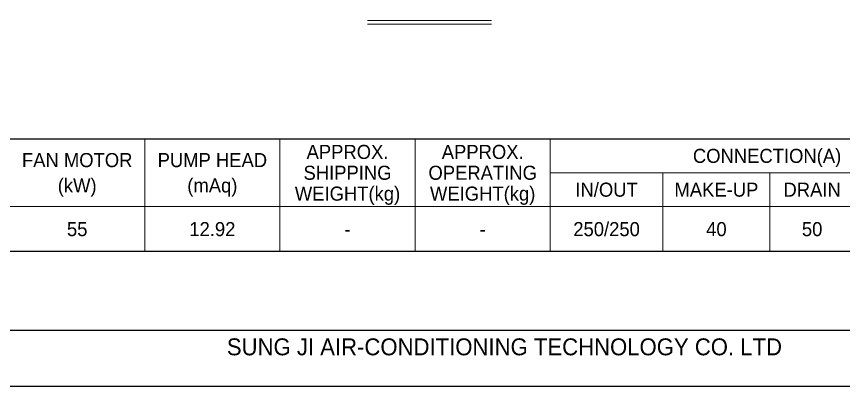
# Model space of a CAD drawing. Header units: millimetres. Extents: x -662849 to 32847, y -140377 to 24217.
# Drawn here: x 10148 to 20971, y 2320 to 7158 of the extents above; entities that cross this region are included whole.
import ezdxf
from ezdxf.enums import TextEntityAlignment as Align

# ---------------------------------------------------------------- set-up
doc = ezdxf.new("R2010")
doc.units = ezdxf.units.MM
for name, color, linetype in [('냉각탑_box', 1, 'Continuous'), ('냉각탑_form', 1, 'Continuous'), ('냉각탑_text', 3, 'Continuous')]:
    doc.layers.add(name, color=color, linetype=linetype)
doc.styles.add('돋움', font='Dotum.ttf')

msp = doc.modelspace()

# ---------------------------------------------------------------- linework, layer by layer
at = {"layer": 'Defpoints'}
msp.add_lwpolyline([(1881.3, 24217), (32847, 24217), (32847, 2319.8), (1881.3, 2319.8)], close=True, dxfattribs=at)
at = {"layer": '냉각탑_box', "lineweight": 20}
for p, q in [((14740.9, 7107.3), (16364.3, 7107.3)), ((14740.9, 7060.6), (16364.3, 7060.6)), ((11826.6, 5557.2), (11826.6, 4083)), ((13595.6, 5557.2), (13595.6, 4083)), ((15364.7, 5557.2), (15364.7, 4083)), ((17133.7, 5557.2), (17133.7, 4083)), ((17133.7, 5114.9), (22809.4, 5114.9)), ((18607.9, 5114.9), (18607.9, 4083)), ((20008.4, 5114.9), (20008.4, 4083)), ((6961.7, 4672.7), (22809.4, 4672.7))]:
    msp.add_line(p, q, dxfattribs=at)
at = {"layer": '냉각탑_box'}
msp.add_lwpolyline([(6961.7, 5557.2), (22809.4, 5557.2), (22809.4, 4083), (6961.7, 4083)], close=True, dxfattribs=at)
at = {"layer": '냉각탑_form'}
msp.add_lwpolyline([(2618.6, 23479.7), (2618.6, 3057), (32109.8, 3057), (32109.8, 23479.7)], close=True, dxfattribs=at)

# ---------------------------------------------------------------- texts
at = {"layer": '냉각탑_form', "lineweight": 20, "style": '돋움'}
msp.add_text('SUNG JI AIR-CONDITIONING TECHNOLOGY CO. LTD', height=221.184, dxfattribs=at).set_placement((12900.8, 2727.3))
at = {"layer": '냉각탑_text', "lineweight": 20, "style": '돋움'}
for s, height, p in [('APPROX.', 184.27, (14480.1, 5387.7)), ('APPROX.', 184.27, (16249.2, 5387.7)), ('CONNECTION(A)', 184.275, (19971.5, 5336.1)), ('FAN MOTOR', 184.27, (10942.1, 5280.8)), ('PUMP HEAD', 184.27, (12711.1, 5280.8)), ('SHIPPING', 184.27, (14480.1, 5114.9)), ('OPERATING', 184.27, (16249.2, 5114.9)), ('(kW)', 184.27, (10942.1, 4949.1)), ('(mAq)', 184.27, (12711.1, 4949.1)), ('IN/OUT', 184.27, (17870.8, 4893.8)), ('MAKE-UP', 184.27, (19308.1, 4893.8)), ('DRAIN', 184.27, (20561.2, 4893.8)), ('WEIGHT(kg)', 184.27, (14480.1, 4842.2)), ('WEIGHT(kg)', 184.27, (16249.2, 4842.2)), ('55', 184.27, (10942.1, 4377.8)), ('12.92', 184.27, (12711.1, 4377.8)), ('250/250', 184.27, (17870.8, 4377.8)), ('40', 184.27, (19308.1, 4377.8)), ('50', 184.27, (20561.2, 4377.8)), ('-', 184.3, (14480.1, 4377.8)), ('-', 184.3, (16249.2, 4377.8))]:
    msp.add_text(s, height=height, dxfattribs=at).set_placement(p, align=Align.MIDDLE_CENTER)

doc.saveas('drawing.dxf')
